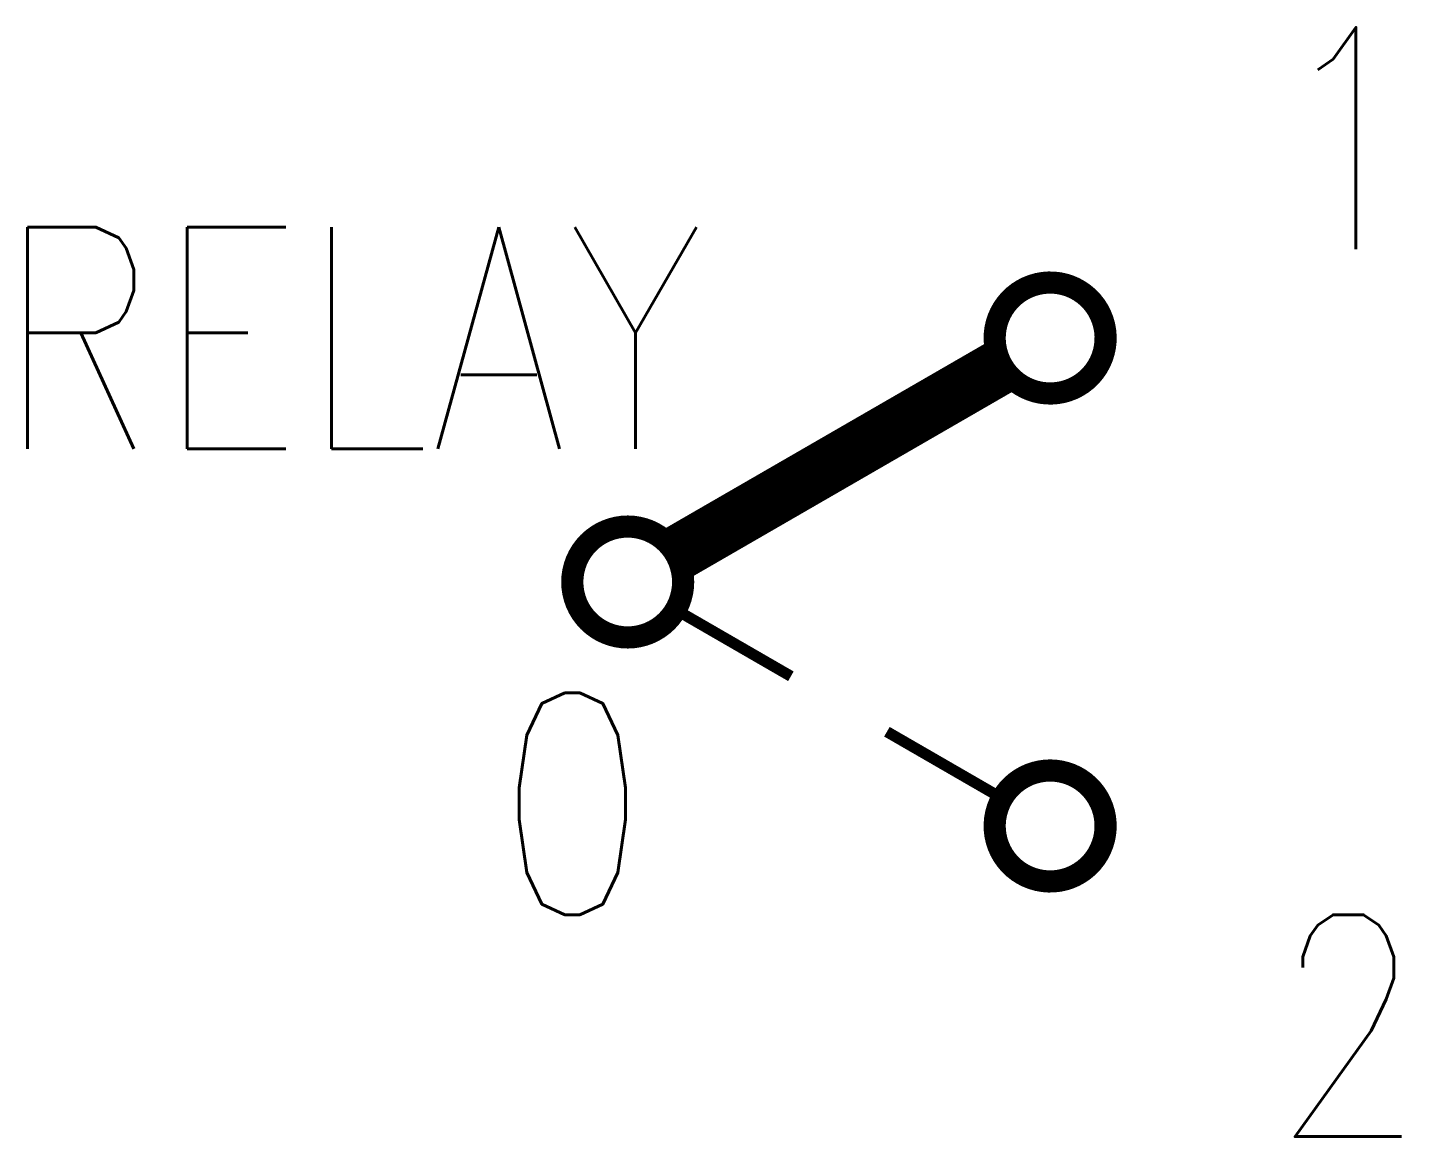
# Model space of a CAD drawing. Extents: x -4.9 to 7.5, y -5 to 5.
import ezdxf
from ezdxf.enums import TextEntityAlignment as Align

# ---------------------------------------------------------------- set-up
doc = ezdxf.new("R2010")
doc.units = 0
doc.header["$MEASUREMENT"] = 0
doc.layers.get('0').update_dxf_attribs({"linetype": 'CONTINUOUS'})
doc.styles.get("Standard").update_dxf_attribs({"font": 'txt.shx', "width": 0.8, "bigfont": 'HZTXT.SHX'})

msp = doc.modelspace()

# ---------------------------------------------------------------- linework, layer by layer
at = {"const_width": 0.2}
for points in [[(4.744, 2.45, -1), (3.877, 1.95, -1)], [(1, 0, -1), (0, 0, -1)], [(4.744, -2.45, -1), (3.877, -1.95, -1)]]:
    msp.add_lwpolyline(points, format="xyb", close=True, dxfattribs=at)
for points, const_width in [([(3.877, 1.95), (0.933, 0.25)], 0.5), ([(1.972, -0.85), (0.933, -0.25)], 0.1), ([(3.877, -1.95), (2.838, -1.35)], 0.1)]:
    msp.add_lwpolyline(points, dxfattribs=dict(const_width=const_width))

# ---------------------------------------------------------------- texts
at = {"width": 0.8}
for tag, p in [('1', (7, 4)), ('RELAY', (-2, 2.2)), ('0', (0, -2)), ('2', (7, -4))]:
    msp.add_attdef(tag, text='', height=2, dxfattribs=at).set_placement(p, align=Align.MIDDLE)

doc.saveas('drawing.dxf')
